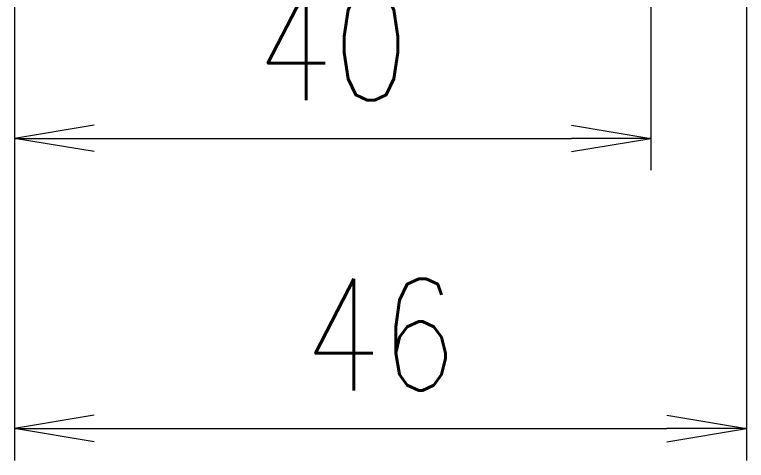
# Model space of a CAD drawing. Header units: millimetres. Extents: x 1333 to 58474, y -42879 to 3618.
# Drawn here: x 58111.98 to 58157.98, y 2770.03 to 2798.04 of the extents above; entities that cross this region are included whole.
import ezdxf

# ---------------------------------------------------------------- set-up
doc = ezdxf.new("R2010")
doc.units = ezdxf.units.MM
doc.header["$LTSCALE"] = 0.5
doc.layers.add('标注线', color=3, linetype='Continuous', lineweight=18)
doc.styles.add('DIM', font='romans.shx', dxfattribs={"width": 0.8, "bigfont": 'bigfont.shx'})
doc.dimstyles.new('DEH 1-2$0', dxfattribs={"dimscale": 2, "dimtxt": 3.5, "dimasz": 2.5, "dimexe": 1, "dimexo": 0.625, "dimgap": 1.2, "dimtad": 1, "dimdsep": 46, "dimtxsty": 'DIM', "dimblk": 'OPEN', "dimcen": 0, "dimclrd": 8, "dimclre": 8, "dimclrt": 2, "dimazin": 2, "dimtfac": 0.5, "dimtmove": 0, "dimatfit": 3, "dimldrblk": 'OPEN', "dimfxl": 0, "dimtolj": 2, "dimlwd": 13, "dimlwe": 13, "dimarcsym": 0})

# ---------------------------------------------------------------- blocks, each defined once
blk = doc.blocks.new('_Open')
at = {"color": 0, "linetype": 'ByBlock', "lineweight": -2}
for p, q in [((-1, 0.1667), (0, 0)), ((-1, -0.1667), (0, 0)), ((0, 0), (-1, 0))]:
    blk.add_line(p, q, dxfattribs=at)
blk = doc.blocks.new('*D49')
at = {"layer": 'Defpoints', "color": 0, "transparency": 16777216}
for p in [(58111.983, 2813.975), (58151.983, 2813.975), (58151.983, 2790.261)]:
    blk.add_point(p, dxfattribs=at)
at = {"layer": '标注线', "color": 8, "lineweight": 13, "transparency": 16777216}
for p, q in [((58111.983, 2812.725), (58111.983, 2788.261)), ((58151.983, 2812.725), (58151.983, 2788.261)), ((58116.983, 2790.261), (58146.983, 2790.261))]:
    blk.add_line(p, q, dxfattribs=at)
at = {"layer": '标注线', "color": 8, "lineweight": 13, "transparency": 16777216, "xscale": 5, "yscale": 5, "zscale": 5, "rotation": 180}
blk.add_blockref('_Open', (58111.983, 2790.261), dxfattribs=at)
at = {"layer": '标注线', "color": 8, "lineweight": 13, "transparency": 16777216, "xscale": 5, "yscale": 5, "zscale": 5}
blk.add_blockref('_Open', (58151.983, 2790.261), dxfattribs=at)
at = {"layer": '标注线', "color": 2, "transparency": 16777216, "insert": (58131.983, 2796.161), "char_height": 7, "attachment_point": 5, "style": 'DIM'}
blk.add_mtext('\\A2;40', dxfattribs=at)
blk = doc.blocks.new('*D50')
at = {"layer": 'Defpoints', "color": 0, "transparency": 16777216}
for p in [(58157.983, 2816.975), (58111.983, 2813.975), (58157.983, 2772.026)]:
    blk.add_point(p, dxfattribs=at)
at = {"layer": '标注线', "color": 8, "lineweight": 13, "transparency": 16777216}
for p, q in [((58157.983, 2815.725), (58157.983, 2770.026)), ((58111.983, 2812.725), (58111.983, 2770.026)), ((58116.983, 2772.026), (58152.983, 2772.026))]:
    blk.add_line(p, q, dxfattribs=at)
at = {"layer": '标注线', "color": 8, "lineweight": 13, "transparency": 16777216, "xscale": 5, "yscale": 5, "zscale": 5, "rotation": 180}
blk.add_blockref('_Open', (58111.983, 2772.026), dxfattribs=at)
at = {"layer": '标注线', "color": 8, "lineweight": 13, "transparency": 16777216, "xscale": 5, "yscale": 5, "zscale": 5}
blk.add_blockref('_Open', (58157.983, 2772.026), dxfattribs=at)
at = {"layer": '标注线', "color": 2, "transparency": 16777216, "insert": (58134.983, 2777.926), "char_height": 7, "attachment_point": 5, "style": 'DIM'}
blk.add_mtext('\\A2;46', dxfattribs=at)

msp = doc.modelspace()

# ---------------------------------------------------------------- dimensions: what is measured, and where the dimension line sits
at = {"layer": '标注线'}
for base, p2, picture, middle in [((58157.983, 2772.026), (58157.983, 2816.975), '*D50', (58134.983, 2777.926)), ((58151.983, 2790.261), (58151.983, 2813.975), '*D49', (58131.983, 2796.161))]:
    dim = msp.add_linear_dim(base=base, p1=(58111.983, 2813.975), p2=p2, dimstyle='DEH 1-2$0', dxfattribs=at)
    dim.commit()
    dim.dimension.update_dxf_attribs({"geometry": picture, "text_midpoint": middle})

doc.saveas('drawing.dxf')
